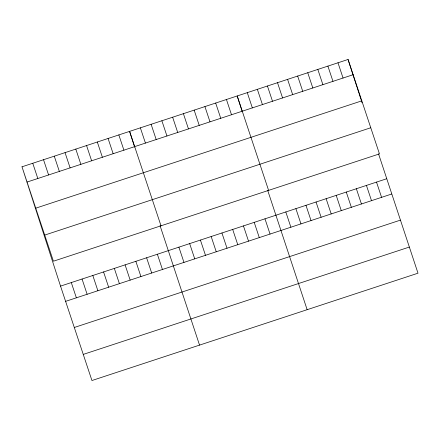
<?xml version="1.0" encoding="UTF-8"?>
<svg xmlns="http://www.w3.org/2000/svg" width="440" height="440" viewBox="0 0 440 440"><rect width="100%" height="100%" fill="white"/><g stroke="black" fill="none" stroke-linecap="round" stroke-linejoin="round"><path stroke-width="0.66" d="M22 166.804L348.057 59.471L379.462 153.885L53.405 261.212L22 166.804L60.538 286.116L91.944 380.529L418 273.196L378.521 153.786M27.071 182.045L353.127 74.712M35.761 208.17L361.818 100.843M44.715 235.087L370.772 127.76M60.538 286.116L386.595 178.788M65.604 301.361L391.666 194.029M74.3 327.486L400.356 220.154M83.254 354.404L409.31 247.071M337.981 62.788L343.052 78.034M376.514 182.105L381.584 197.346M327.899 66.105L332.97 81.351M366.438 185.422L371.509 200.662M317.823 69.427L322.894 84.667M356.361 188.738L361.427 203.984M307.747 72.743L312.818 87.984M346.28 192.055L351.351 207.301M297.666 76.059L302.736 91.3M336.204 195.377L341.275 210.617M287.59 79.376L292.661 94.617M326.123 198.693L331.194 213.934M277.508 82.693L282.579 97.939M316.047 202.01L321.118 217.25M267.432 86.009L272.503 101.255M305.971 205.326L311.036 220.566M257.356 89.331L262.427 104.572M295.889 208.643L300.96 223.889M247.275 92.648L252.346 107.888M285.813 211.959L290.884 227.205M268.603 190.377L237.198 95.964L242.242 111.59M307.142 309.689L267.658 190.278M226.441 99.506L231.506 114.747M264.974 218.823L270.045 234.064M215.677 103.048L220.748 118.288M254.216 222.365L259.287 237.606M204.919 106.59L209.99 121.831M243.452 225.907L248.523 241.148M194.161 110.132L199.227 125.373M232.694 229.449L237.765 244.69M183.398 113.674L188.469 128.915M221.936 232.986L227.007 248.232M172.639 117.216L177.711 132.457M211.173 236.528L216.244 251.774M161.876 120.758L166.947 135.999M200.415 240.07L205.486 255.316M151.118 124.3L156.189 139.541M189.656 243.612L194.728 258.858M140.36 127.842L145.431 143.083M178.893 247.154L183.964 262.399M161.007 225.797L129.597 131.384L134.645 147.01M199.54 345.109L160.061 225.698M118.839 134.926L123.91 150.166M157.377 254.238L162.448 269.484M108.081 138.468L113.151 153.709M146.614 257.78L151.685 273.026M97.317 142.01L102.388 157.251M135.856 261.322L140.927 276.568M86.559 145.552L91.63 160.793M125.098 264.864L130.163 280.11M75.801 149.094L80.872 164.335M114.334 268.406L119.405 283.652M65.038 152.636L70.109 167.877M103.576 271.947L108.647 287.194M54.28 156.178L59.351 171.419M92.818 275.49L97.884 290.736M43.522 159.72L48.593 174.961M82.055 279.031L87.126 294.277M32.758 163.262L37.829 178.503M71.297 282.574L76.368 297.82M348.057 59.471L355.124 81.345M355.322 81.972L356.939 86.972M357.143 87.599L358.958 93.22M359.161 93.847L360.773 98.846M360.982 99.49L362.021 102.707"/></g></svg>
